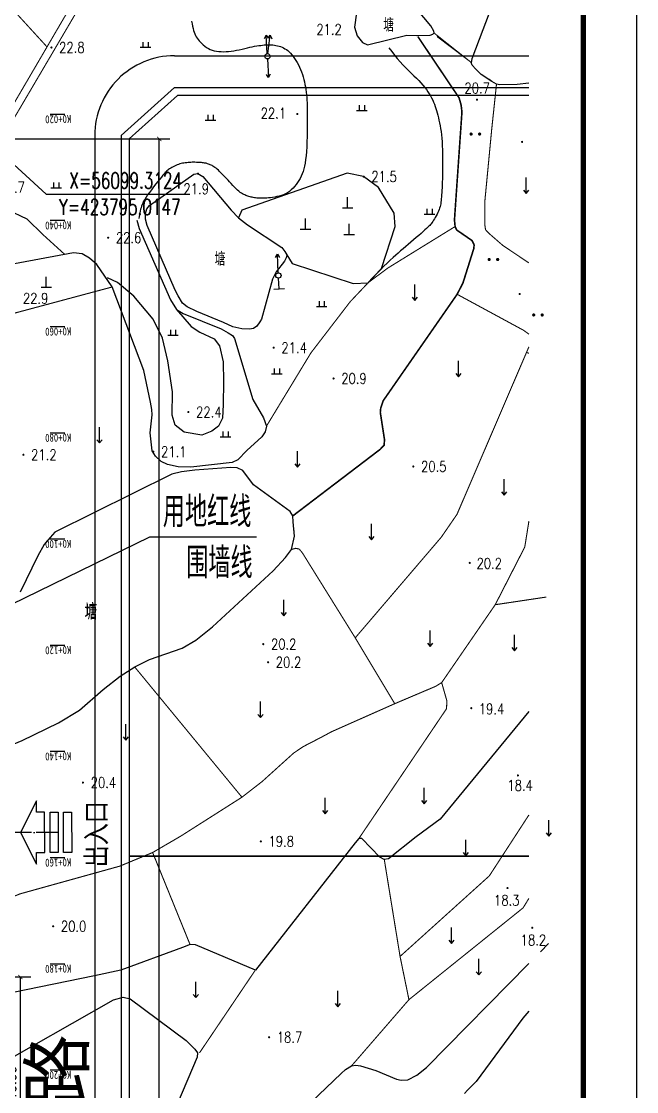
# Model space of a CAD drawing. Header units: millimetres. Extents: x 423323 to 424695, y 55333 to 56284.
# Drawn here: x 423801.7 to 423917.5, y 55919.9 to 56121.4 of the extents above; entities that cross this region are included whole.
import ezdxf
from ezdxf.enums import TextEntityAlignment as Align

# ---------------------------------------------------------------- set-up
doc = ezdxf.new("R2010")
doc.units = ezdxf.units.MM
doc.header["$LTSCALE"] = 1000
doc.linetypes.add('DOTE', pattern=[2.42, 2, -0.2, 0.02, -0.2])
doc.linetypes.add('X3', pattern=[5, 4, -1])
for name, color, linetype in [('DIM_COOR', 3, 'Continuous'), ('DIM_LEAD', 3, 'Continuous'), ('PUB_DIM', 3, 'Continuous'), ('PUB_TEXT', 7, 'Continuous'), ('TK', 4, 'Continuous'), ('地形图', 252, 'Continuous'), ('建设布局', 7, 'Continuous'), ('路名', 7, 'Continuous'), ('道路中心线', 1, 'DOTE'), ('道路网', 7, 'Continuous')]:
    doc.layers.add(name, color=color, linetype=linetype)
doc.styles.add('_TCH_DIM', font='SIMPLEX', dxfattribs={"bigfont": 'GBCBIG'})
doc.styles.add('_TCH_DIM_T3', font='SIMPLEX', dxfattribs={"width": 0.705882, "bigfont": 'GBCBIG'})
doc.styles.add('HZ', font='rs.shx', dxfattribs={"width": 0.8, "bigfont": 'hztxt.shx'})
doc.styles.add('图框字体', font='', dxfattribs={"width": 0.8})
doc.styles.add('等线体', font='simhei.ttf')
doc.styles.get('图框字体').set_extended_font_data('NSimSun')
doc.linetypes.add('10421', pattern='A,2,[150,AAA.SHX,S=1,R=0,X=0,Y=1],1e-11', length=2)
doc.linetypes.add('1161', pattern='A,0,[149,AAA.SHX,S=0.15,R=0,X=0,Y=0],-1.6', length=1.6)
doc.dimstyles.new('_TCH_ARCH_M_M&&1', dxfattribs={"dimtxt": 2.38, "dimasz": 0.8, "dimexe": 2, "dimexo": 2.4, "dimgap": 0.8, "dimtad": 1, "dimzin": 0, "dimdsep": 46, "dimtxsty": '_TCH_DIM_T3', "dimblk": 'ARCHTICK', "dimcen": 0.09, "dimclrt": 7, "dimazin": 2, "dimtfac": 1, "dimtdec": 0, "dimtix": 1, "dimtmove": 2, "dimatfit": 3, "dimfxl": 0, "dimtolj": 1, "dimtzin": 0, "dimarcsym": 0})

# ---------------------------------------------------------------- blocks, each defined once
blk = doc.blocks.new('gc120')
for p, q in [((0, 0), (0, 3)), ((-0.5, 0.6), (0, 0)), ((0, 0), (0.5, 0.6))]:
    blk.add_line(p, q)
blk = doc.blocks.new('gc163')
at = {"const_width": 0.3}
for points in [[(-0.95, 0, 1), (-0.65, 0, 1)], [(0.65, 0, 1), (0.95, 0, 1)]]:
    blk.add_lwpolyline(points, format="xyb", close=True, dxfattribs=at)
blk = doc.blocks.new('gc119')
for p, q in [((-1, 0), (1, 0)), ((-0.5, 1), (-0.5, 0)), ((0.5, 1), (0.5, 0))]:
    blk.add_line(p, q)
blk = doc.blocks.new('gc111')
for p, q in [((-1, 0), (1, 0)), ((0, 0), (0, 2))]:
    blk.add_line(p, q)
blk = doc.blocks.new('gc170')
at = {"linetype": 'Continuous'}
blk.add_circle((0, 0), 0.5, dxfattribs=at)
blk = doc.blocks.new('gc013b')
at = {"linetype": 'Continuous'}
blk.add_line((0.5, 0), (4, 0), dxfattribs=at)
at = {"linetype": 'Continuous', "flags": 128}
blk.add_lwpolyline([(3.39, 0.35), (4, 0), (3.39, -0.35)], dxfattribs=at)
blk = doc.blocks.new('GC200')
at = {"linetype": 'Continuous', "const_width": 0.2, "flags": 128}
blk.add_lwpolyline([(-0.1, 0, 1), (0.1, 0, 1)], format="xyb", close=True, dxfattribs=at)
blk = doc.blocks.new('wetrewtewtre')
at = {"layer": '建设布局', "color": 1, "linetype": 'Continuous', "flags": 128}
for points in [[(423897.23, 56107.48), (423831.09, 56107.48), (423822.01, 56099.31), (423822.01, 55964.25), (423897.23, 55964.25)], [(423897.23, 56107.48), (423831.09, 56107.48), (423822.01, 56099.31), (423822.01, 55964.25), (423897.23, 55964.25)], [(423897.23, 55964.25), (423822.01, 55964.25), (423822.01, 55773.77), (423897.23, 55773.77)], [(423897.23, 55964.25), (423822.01, 55964.25), (423822.01, 55773.77), (423897.23, 55773.77)]]:
    blk.add_lwpolyline(points, dxfattribs=at)
at = {"layer": '道路网', "color": 4, "linetype": 'Continuous'}
blk.add_line((423830.51, 56114.98), (423897.23, 56114.98), dxfattribs=at)
blk.add_line((423830.51, 56114.98), (423897.23, 56114.98), dxfattribs=at)
at = {"layer": '道路网', "color": 6, "linetype": 'Continuous'}
for p, q in [((423820.51, 56099.98), (423830.51, 56108.98)), ((423820.51, 56099.98), (423830.51, 56108.98)), ((423830.51, 56108.98), (423897.23, 56108.98)), ((423830.51, 56108.98), (423897.23, 56108.98))]:
    blk.add_line(p, q, dxfattribs=at)
at = {"layer": '道路网', "color": 2, "linetype": 'Continuous', "lineweight": 30}
for p, q in [((423807.11, 56103.98), (423809.91, 56103.98)), ((423807.11, 56103.98), (423809.91, 56103.98)), ((423807.11, 56083.98), (423809.91, 56083.98)), ((423807.11, 56083.98), (423809.91, 56083.98)), ((423807.11, 56063.98), (423809.91, 56063.98)), ((423807.11, 56063.98), (423809.91, 56063.98)), ((423807.11, 56043.98), (423809.91, 56043.98)), ((423807.11, 56043.98), (423809.91, 56043.98)), ((423807.11, 56023.98), (423809.91, 56023.98)), ((423807.11, 56023.98), (423809.91, 56023.98)), ((423807.11, 56003.98), (423809.91, 56003.98)), ((423807.11, 56003.98), (423809.91, 56003.98)), ((423807.11, 55983.98), (423809.91, 55983.98)), ((423807.11, 55983.98), (423809.91, 55983.98)), ((423807.11, 55963.98), (423809.91, 55963.98)), ((423807.11, 55963.98), (423809.91, 55963.98)), ((423807.11, 55943.98), (423809.91, 55943.98)), ((423807.11, 55943.98), (423809.91, 55943.98)), ((423807.11, 55923.98), (423809.91, 55923.98)), ((423807.11, 55923.98), (423809.91, 55923.98))]:
    blk.add_line(p, q, dxfattribs=at)
at = {"layer": '道路网', "color": 4, "linetype": 'Continuous', "flags": 128}
blk.add_lwpolyline([(423815.51, 56099.98), (423815.51, 55741.27), (423815.52, 55609.27)], dxfattribs=at)
blk.add_lwpolyline([(423815.51, 56099.98), (423815.51, 55741.27), (423815.52, 55609.27)], dxfattribs=at)
at = {"layer": '道路网', "color": 6, "linetype": 'Continuous', "flags": 128}
blk.add_lwpolyline([(423820.51, 56099.98), (423820.51, 55746.27), (423820.52, 55609.27)], dxfattribs=at)
blk.add_lwpolyline([(423820.51, 56099.98), (423820.51, 55746.27), (423820.52, 55609.27)], dxfattribs=at)
at = {"layer": '道路网', "color": 4, "linetype": 'Continuous'}
blk.add_arc((423830.51, 56099.98), 15, 90, 180.0001, dxfattribs=at)
blk.add_arc((423830.51, 56099.98), 15, 90, 180.0001, dxfattribs=at)
at = {"layer": '道路网', "color": 141, "linetype": 'Continuous', "style": '等线体', "width": 0.8}
for s, p in [('K0+020', (423811.07, 56103.81)), ('K0+020', (423811.07, 56103.81)), ('K0+040', (423811.07, 56083.81)), ('K0+040', (423811.07, 56083.81)), ('K0+060', (423811.07, 56063.81)), ('K0+060', (423811.07, 56063.81)), ('K0+080', (423811.07, 56043.81)), ('K0+080', (423811.07, 56043.81)), ('K0+100', (423811.07, 56023.81)), ('K0+100', (423811.07, 56023.81)), ('K0+120', (423811.07, 56003.81)), ('K0+120', (423811.07, 56003.81)), ('K0+140', (423811.07, 55983.81)), ('K0+140', (423811.07, 55983.81)), ('K0+160', (423811.07, 55963.81)), ('K0+160', (423811.07, 55963.81)), ('K0+180', (423811.07, 55943.81)), ('K0+180', (423811.07, 55943.81)), ('K0+200', (423811.07, 55923.81)), ('K0+200', (423811.07, 55923.81))]:
    blk.add_text(s, height=1.5, rotation=181.0552, dxfattribs=at).set_placement(p)
blk = doc.blocks.new('dc')
for p, q in [((424933.93, 55036.82), (424930.88, 55042.78)), ((424930.88, 55042.78), (424930.88, 55040.62)), ((424924.28, 55033), (424924.27, 55040.62)), ((424924.27, 55040.62), (424925.8, 55040.62)), ((424925.8, 55040.62), (424925.8, 55033)), ((424926.82, 55033), (424926.81, 55040.62)), ((424926.81, 55040.62), (424928.34, 55040.62)), ((424928.34, 55040.62), (424928.34, 55033)), ((424930.88, 55040.62), (424929.35, 55040.62)), ((424929.35, 55040.62), (424929.36, 55033)), ((424930.89, 55030.84), (424933.93, 55036.82)), ((424925.8, 55033), (424924.28, 55033)), ((424928.34, 55033), (424926.82, 55033)), ((424929.36, 55033), (424930.89, 55033)), ((424930.89, 55033), (424930.89, 55030.84))]:
    blk.add_line(p, q)
blk = doc.blocks.new('GeYuanFrame_84040822', base_point=(20.09, 4.53))
at = {"layer": 'TK'}
blk.add_lwpolyline([(20.09, 4.53), (20.09, 598.53), (861.09, 598.53), (861.09, 4.53)], close=True, dxfattribs=at)
at = {"layer": 'TK', "const_width": 1}
blk.add_lwpolyline([(45.09, 588.53), (851.09, 588.53), (851.09, 14.53), (45.09, 14.53)], close=True, dxfattribs=at)
blk = doc.blocks.new('_ArchTick')
at = {"color": 0, "linetype": 'ByBlock', "const_width": 0.15}
blk.add_lwpolyline([(-0.5, -0.5), (0.5, 0.5)], dxfattribs=at)
blk = doc.blocks.new('*D122')
at = {"layer": 'Defpoints', "color": 0}
for p in [(423795.02, 55941.49), (423801.51, 55941.49), (423795.02, 55901.49)]:
    blk.add_point(p, dxfattribs=at)
at = {"layer": 'PUB_DIM', "color": 0, "lineweight": -2}
for p, q in [((423797.42, 55941.49), (423803.51, 55941.49)), ((423801.51, 55901.49), (423801.51, 55941.49)), ((423797.42, 55901.49), (423803.51, 55901.49))]:
    blk.add_line(p, q, dxfattribs=at)
at = {"layer": 'PUB_DIM', "color": 0, "lineweight": -2, "xscale": 0.8, "yscale": 0.8, "zscale": 0.8}
for p, rotation in [((423801.51, 55941.49), 90), ((423801.51, 55901.49), 270)]:
    blk.add_blockref('_ArchTick', p, dxfattribs=dict(at, rotation=rotation))
at = {"layer": 'PUB_DIM', "color": 7, "insert": (423799.52, 55921.49), "char_height": 2.38, "attachment_point": 5, "rotation": 90, "style": '_TCH_DIM_T3'}
blk.add_mtext('\\A1;40.00', dxfattribs=at)
blk = doc.blocks.new('*D128')
at = {"layer": 'Defpoints', "color": 0}
for p in [(423795.01, 56099.31), (423827.66, 56099.31), (423795.02, 55713.14)]:
    blk.add_point(p, dxfattribs=at)
at = {"layer": 'PUB_DIM', "color": 0, "lineweight": -2}
for p, q in [((423797.41, 56099.31), (423829.66, 56099.31)), ((423827.66, 55713.14), (423827.66, 56099.31)), ((423797.42, 55713.14), (423829.66, 55713.14))]:
    blk.add_line(p, q, dxfattribs=at)
at = {"layer": 'PUB_DIM', "color": 0, "lineweight": -2, "xscale": 0.8, "yscale": 0.8, "zscale": 0.8}
for p, rotation in [((423827.66, 56099.31), 90), ((423827.66, 55713.14), 270)]:
    blk.add_blockref('_ArchTick', p, dxfattribs=dict(at, rotation=rotation))
at = {"layer": 'PUB_DIM', "color": 7, "insert": (423825.67, 55906.22), "char_height": 2.38, "attachment_point": 5, "rotation": 90, "style": '_TCH_DIM_T3'}
blk.add_mtext('\\A1;386.18', dxfattribs=at)

msp = doc.modelspace()

# ---------------------------------------------------------------- linework, layer by layer
at = {"layer": 'DIM_COOR', "color": 3}
for p, q in [((423795.015, 56099.312), (423806.358, 56088.936)), ((423806.358, 56088.936), (423833.418, 56088.936))]:
    msp.add_line(p, q, dxfattribs=at)
at = {"layer": 'DIM_LEAD'}
for p, q in [((423795.015, 56009.294), (423825.862, 56024.381)), ((423825.862, 56024.381), (423845.954, 56024.381))]:
    msp.add_line(p, q, dxfattribs=at)
at = {"layer": '地形图', "color": 250, "linetype": 'Continuous', "const_width": 0.2, "flags": 128}
for points, elevation in [([(423772.735, 56153.984), (423777.181, 56146.091), (423778.339, 56143.47), (423778.725, 56142.937), (423779.204, 56142.858), (423781.66, 56143.506), (423782.013, 56143.439), (423782.414, 56143.258), (423782.907, 56142.811), (423786.026, 56139.093), (423806.532, 56116.643)], 23.082), ([(423864.54, 56005.35), (423880.727, 56024.291), (423883.69, 56028.6), (423897.23, 56060.16)], 20.06), ([(423868.945, 56010.504), (423880.727, 56024.291), (423883.69, 56028.6), (423897.23, 56060.16)], 20.06), ([(423843.22, 55975.34), (423847.012, 55978.284), (423852.955, 55983.653), (423854.74, 55984.86), (423858.226, 55986.665), (423860.04, 55987.65), (423871.98, 55992.95), (423864.54, 56005.35), (423854.589, 56021.361), (423854.01, 56022.058), (423853.333, 56022.217), (423852.56, 56021.99)], 20.06), ([(423867.75, 56000), (423864.54, 56005.35), (423854.589, 56021.361), (423854.01, 56022.058), (423853.333, 56022.217), (423852.56, 56021.99)], 20.06), ([(423864.54, 56005.35), (423869.169, 56010.766)], 20.06), ([(423826.41, 55964.92), (423831.698, 55968.004), (423843.22, 55975.34), (423823.04, 55999.86)], 20.06), ([(423833.45, 55947.59), (423826.41, 55964.92), (423820.218, 55962.352), (423801.419, 55957.124), (423795.21, 55954.56)], 20.06)]:
    msp.add_lwpolyline(points, dxfattribs=dict(at, elevation=elevation))
at = {"layer": '地形图', "color": 250, "linetype": 'Continuous', "flags": 128}
for points in [[(423897.23, 56146.488), (423895.09, 56137.142), (423886.476, 56114.387), (423886.39, 56113.7)], [(423865.661, 56129.379), (423865.661, 56129.379), (423864.394, 56120.382), (423864.394, 56120.382), (423864.394, 56120.382), (423864.884, 56118.701), (423865.896, 56117.456), (423866.878, 56117.055), (423866.878, 56117.055), (423866.878, 56117.055)], [(423866.878, 56117.055), (423874.247, 56118.849), (423876.112, 56118.818), (423878.658, 56118.871), (423879.157, 56119.032), (423879.367, 56119.27), (423879.351, 56119.628), (423878.751, 56120.597), (423874.842, 56125.311), (423873.503, 56126.642), (423872.106, 56127.429), (423867.68, 56129.849)], [(423897.23, 56109.836), (423894.998, 56109.539), (423891.787, 56109.52), (423891.13, 56109.62), (423890.268, 56110.145), (423888.245, 56111.434), (423887.233, 56112.458), (423886.565, 56113.213), (423886.39, 56113.7)], [(423897.23, 56109.836), (423894.998, 56109.539), (423891.787, 56109.52), (423891.13, 56109.62), (423890.268, 56110.145), (423889.732, 56110.486)], [(423825.297, 56086.166), (423825.836, 56086.749), (423834.187, 56092.656), (423834.93, 56092.77), (423835.833, 56092.258), (423841.191, 56085.866), (423842.58, 56084.45), (423844.277, 56083.15), (423850.71, 56078.845), (423851.302, 56078.139), (423851.64, 56077.46), (423851.511, 56076.9), (423851.252, 56076.283), (423849.654, 56074.254), (423848.976, 56072.895), (423846.875, 56065.393), (423846.598, 56064.857), (423846.04, 56064.02), (423845.421, 56063.637), (423844.664, 56063.455), (423843.21, 56063.516), (423841.507, 56063.926), (423841.507, 56063.926), (423839.76, 56064.719), (423834.723, 56066.797), (423832.923, 56067.709), (423832.061, 56068.377), (423831.202, 56069.766), (423830.667, 56070.823), (423825.384, 56082.977), (423825.038, 56084.171), (423825.073, 56085.291), (423825.297, 56086.166)], [(423825.297, 56086.166), (423825.836, 56086.749), (423834.187, 56092.656), (423834.93, 56092.77), (423835.833, 56092.258), (423841.191, 56085.866), (423842.58, 56084.45), (423844.277, 56083.15), (423850.71, 56078.845), (423851.302, 56078.139), (423851.64, 56077.46), (423851.511, 56076.9), (423851.252, 56076.283), (423849.654, 56074.254), (423848.976, 56072.895), (423846.875, 56065.393), (423846.598, 56064.857), (423846.04, 56064.02), (423845.421, 56063.637), (423844.664, 56063.455), (423843.21, 56063.516), (423841.507, 56063.926), (423841.507, 56063.926), (423839.76, 56064.719), (423834.723, 56066.797), (423832.923, 56067.709), (423832.061, 56068.377), (423831.202, 56069.766), (423830.667, 56070.823), (423825.384, 56082.977), (423825.038, 56084.171), (423825.073, 56085.291), (423825.297, 56086.166)], [(423789.117, 55980.733), (423801.824, 55986.034), (423808.69, 55989.33), (423812.631, 55991.745), (423817.103, 55995.594), (423820.275, 55998.141), (423823.04, 55999.86), (423825.844, 56001.266), (423831.999, 56003.414), (423834.55, 56004.94), (423837.666, 56007.417), (423849.102, 56017.987), (423851.402, 56020.458), (423852.56, 56021.99), (423852.56, 56021.99), (423853.122, 56024.525), (423852.856, 56027.203), (423852.82, 56028.34), (423852.307, 56029.122), (423845.41, 56034.15), (423843.377, 56036.849), (423842.331, 56037.395), (423841.108, 56037.441), (423834.334, 56036.943), (423831.831, 56036.639), (423829.993, 56036.203), (423808.02, 56025.24), (423807.127, 56024.268), (423805.987, 56022.91), (423804.78, 56020.81), (423801.459, 56013.983)], [(423823.319, 56000), (423825.844, 56001.266), (423831.999, 56003.414), (423834.55, 56004.94), (423837.666, 56007.417), (423849.102, 56017.987), (423851.402, 56020.458), (423852.56, 56021.99), (423852.56, 56021.99), (423853.122, 56024.525), (423852.856, 56027.203), (423852.82, 56028.34), (423852.307, 56029.122), (423845.41, 56034.15), (423843.377, 56036.849), (423842.331, 56037.395), (423841.108, 56037.441), (423834.334, 56036.943), (423831.831, 56036.639), (423829.993, 56036.203), (423808.02, 56025.24), (423807.127, 56024.268), (423805.987, 56022.91), (423804.78, 56020.81), (423801.459, 56013.983)], [(423823.319, 56000), (423825.844, 56001.266), (423831.999, 56003.414), (423834.55, 56004.94), (423837.666, 56007.417), (423849.102, 56017.987), (423851.402, 56020.458), (423852.56, 56021.99), (423852.56, 56021.99), (423853.122, 56024.525), (423852.973, 56026.028)], [(423899.424, 55946.242), (423900.899, 55947.772)], [(423844.891, 55907.047), (423861.87, 55923.303), (423862.721, 55924.07), (423863.85, 55924.74), (423864.669, 55924.886), (423865.538, 55924.762), (423868.427, 55923.883), (423872.309, 55922.239), (423873.198, 55922.078), (423874.42, 55922.11), (423876.144, 55922.998), (423877.932, 55924.419), (423897.23, 55944.015)], [(423798.139, 55910.785), (423794.56, 55920.08), (423794.424, 55921.146), (423795.165, 55923.421), (423795.84, 55923.98), (423819.047, 55937.19), (423820.88, 55937.66), (423822.211, 55937.356), (423832.704, 55929.533), (423834.359, 55927.864), (423834.85, 55927.2), (423834.794, 55926.384), (423831.117, 55917.666)], [(423897.23, 55935.029), (423896.106, 55933.734), (423887.277, 55921.816), (423885.67, 55920.159), (423885.08, 55919.54)]]:
    msp.add_lwpolyline(points, dxfattribs=at)
at = {"layer": '地形图', "color": 250, "linetype": 'X3', "const_width": 0.2, "flags": 128}
msp.add_lwpolyline([(423815.285, 56131.622), (423815.285, 56131.622), (423781.704, 56074.159), (423781.356, 56073.106), (423781.373, 56072.076), (423783.841, 56053.426), (423783.502, 56049.064), (423782.104, 56045.847), (423774.479, 56033.924), (423772.397, 56029.801), (423765.823, 56010.447), (423764.502, 56008.503), (423760.471, 56003.31), (423758.113, 56001.987), (423751.752, 56000)], dxfattribs=at)
at = {"layer": '地形图', "color": 250, "linetype": 'Continuous', "flags": 128}
for points, const_width in [([(423816.635, 56130.958), (423816.635, 56130.958), (423783.152, 56073.981), (423782.844, 56073.294), (423782.924, 56072.025), (423785.348, 56053.462), (423784.978, 56048.696), (423783.432, 56045.14), (423775.784, 56033.18), (423773.783, 56029.219), (423767.177, 56009.773), (423765.716, 56007.621), (423761.469, 56002.15), (423758.71, 56000.602), (423756.783, 56000)], 0.2), ([(423886.39, 56113.7), (423879.367, 56119.27)], 0.2), ([(423868.936, 56040.62), (423869.221, 56040.837), (423869.97, 56041.63), (423870.055, 56042.653), (423869.258, 56047.826), (423869.34, 56048.62), (423869.8, 56049.995), (423883.72, 56070.05), (423884.826, 56072.209), (423886.849, 56078.641), (423886.92, 56079.35), (423886.546, 56080.153), (423883.621, 56082.171), (423883.34, 56082.81), (423883.217, 56084.036), (423884.624, 56104.372), (423884.47, 56105.7), (423884.09, 56107.038), (423876.317, 56118.6)], 0.3), ([(423886.39, 56113.7), (423879.91, 56118.6)], 0.2), ([(423890.24, 56101.24), (423891.13, 56109.62)], 0.2), ([(423890.24, 56101.24), (423891.13, 56109.62)], 0.2), ([(423890.24, 56101.24), (423888.948, 56087.698), (423888.917, 56083.23), (423889.07, 56082.2), (423889.775, 56081.465), (423892.304, 56079.266), (423897.23, 56075.949)], 0.2), ([(423890.24, 56101.24), (423888.948, 56087.698), (423888.917, 56083.23), (423889.07, 56082.2), (423889.775, 56081.465), (423892.304, 56079.266), (423897.23, 56075.949)], 0.2), ([(423866.97, 56072.23), (423870.685, 56074.998), (423883.34, 56082.81)], 0.2), ([(423868.925, 56073.686), (423870.685, 56074.998), (423883.34, 56082.81)], 0.2), ([(423878.957, 56063.187), (423883.72, 56070.05), (423884.826, 56072.209), (423886.849, 56078.641), (423886.92, 56079.35), (423886.546, 56080.153), (423883.949, 56081.944)], 0.3), ([(423866.97, 56072.23), (423869.169, 56073.868)], 0.2), ([(423818.8, 56071.43), (423786.06, 56062.65)], 0.2), ([(423818.8, 56071.43), (423786.06, 56062.65)], 0.2), ([(423847.83, 56045.21), (423856.21, 56059.03), (423863.585, 56068.644), (423866.97, 56072.23)], 0.2), ([(423847.83, 56045.21), (423856.21, 56059.03), (423863.585, 56068.644), (423866.97, 56072.23)], 0.2), ([(423897.23, 56062.536), (423897.023, 56062.695), (423896.181, 56063.296), (423883.72, 56070.05)], 0.2), ([(423897.23, 56062.536), (423897.023, 56062.695), (423896.181, 56063.296), (423883.72, 56070.05)], 0.2), ([(423897.23, 56058.929), (423896.783, 56059.116)], 0.2), ([(423897.23, 56058.929), (423896.783, 56059.116)], 0.2), ([(423852.82, 56028.34), (423869.169, 56040.798)], 0.3), ([(423897.23, 56027.326), (423896.45, 56022.45), (423890.89, 56011.59), (423900.49, 56013.03)], 0.2), ([(423897.23, 56027.326), (423896.45, 56022.45), (423890.89, 56011.59), (423900.49, 56013.03)], 0.2), ([(423890.89, 56011.59), (423880.81, 55996.92), (423879.671, 55996.217), (423871.98, 55992.95)], 0.2), ([(423890.89, 56011.59), (423882.926, 56000)], 0.2), ([(423864.54, 56005.35), (423864.54, 56005.35), (423864.54, 56005.35), (423864.54, 56005.35), (423864.54, 56005.35), (423864.54, 56005.35), (423864.54, 56005.35)], 0.2), ([(423864.54, 56005.35), (423864.54, 56005.35), (423864.54, 56005.35), (423864.54, 56005.35), (423864.54, 56005.35), (423864.54, 56005.35), (423864.54, 56005.35)], 0.2), ([(423880.81, 55996.92), (423881.796, 55993.48), (423881.72, 55991.99), (423865.22, 55967.55)], 0.2), ([(423897.23, 55971.993), (423889.78, 55960.52), (423872.98, 55945.35)], 0.2), ([(423863.85, 55924.74), (423874.65, 55937.21), (423872.98, 55945.35), (423870.01, 55963.6)], 0.2), ([(423874.65, 55937.21), (423896.14, 55954.5), (423897.23, 55956.284)], 0.2), ([(423845.75, 55942.79), (423835.226, 55927.182)], 0.2)]:
    msp.add_lwpolyline(points, dxfattribs=dict(at, const_width=const_width))
at = {"layer": '地形图', "color": 250, "linetype": 'Continuous'}
for points, elevation in [([(423833.747, 56121.502), (423833.826, 56121.012), (423833.913, 56120.557), (423834.008, 56120.136), (423834.112, 56119.75), (423834.224, 56119.398), (423834.344, 56119.081), (423834.473, 56118.798), (423834.617, 56118.534), (423834.783, 56118.273), (423834.971, 56118.014), (423835.181, 56117.759), (423835.413, 56117.506), (423835.668, 56117.255), (423835.944, 56117.008), (423836.243, 56116.763), (423836.562, 56116.535), (423836.898, 56116.335), (423837.253, 56116.164), (423837.626, 56116.023), (423838.017, 56115.91), (423838.425, 56115.826), (423838.852, 56115.772), (423839.296, 56115.746), (423839.755, 56115.744), (423840.223, 56115.76), (423840.701, 56115.794), (423841.188, 56115.846), (423841.685, 56115.915), (423842.192, 56116.003), (423842.709, 56116.109), (423843.235, 56116.233), (423843.754, 56116.36), (423844.251, 56116.476), (423844.724, 56116.58), (423845.174, 56116.674), (423845.601, 56116.756), (423846.005, 56116.827), (423846.386, 56116.887), (423846.743, 56116.935), (423847.086, 56116.974), (423847.424, 56117.002), (423847.755, 56117.022), (423848.08, 56117.031), (423848.399, 56117.031), (423848.713, 56117.022), (423849.021, 56117.003), (423849.322, 56116.975), (423849.619, 56116.933), (423849.911, 56116.872), (423850.2, 56116.794), (423850.484, 56116.697), (423850.765, 56116.582), (423851.041, 56116.449), (423851.313, 56116.298), (423851.581, 56116.128), (423851.845, 56115.934), (423852.107, 56115.708), (423852.366, 56115.45), (423852.622, 56115.161), (423852.875, 56114.84), (423853.125, 56114.488), (423853.372, 56114.104), (423853.617, 56113.688), (423853.851, 56113.253), (423854.067, 56112.814), (423854.265, 56112.368), (423854.445, 56111.917), (423854.607, 56111.461), (423854.752, 56110.999), (423854.878, 56110.532), (423854.987, 56110.059), (423855.081, 56109.581), (423855.166, 56109.097), (423855.242, 56108.608), (423855.307, 56108.113), (423855.363, 56107.613), (423855.41, 56107.107), (423855.446, 56106.596), (423855.473, 56106.079), (423855.493, 56105.526), (423855.507, 56104.906), (423855.515, 56104.219), (423855.519, 56103.465), (423855.516, 56102.645), (423855.509, 56101.758), (423855.496, 56100.803), (423855.477, 56099.782), (423855.449, 56098.764), (423855.407, 56097.818), (423855.351, 56096.945), (423855.281, 56096.143), (423855.197, 56095.415), (423855.099, 56094.758), (423854.987, 56094.174), (423854.861, 56093.663), (423854.718, 56093.195), (423854.554, 56092.742), (423854.37, 56092.305), (423854.164, 56091.882), (423853.938, 56091.475), (423853.691, 56091.084), (423853.424, 56090.707), (423853.136, 56090.345), (423852.829, 56090.008), (423852.505, 56089.701), (423852.165, 56089.427), (423851.808, 56089.184), (423851.435, 56088.974), (423851.045, 56088.795), (423850.638, 56088.648), (423850.215, 56088.532), (423849.79, 56088.439), (423849.38, 56088.358), (423848.983, 56088.29), (423848.6, 56088.234), (423848.23, 56088.19), (423847.875, 56088.159), (423847.533, 56088.14), (423847.206, 56088.134), (423846.893, 56088.137), (423846.595, 56088.145), (423846.313, 56088.16), (423846.047, 56088.18), (423845.796, 56088.205), (423845.561, 56088.237), (423845.342, 56088.274), (423845.138, 56088.316), (423844.942, 56088.365), (423844.744, 56088.418), (423844.546, 56088.476), (423844.348, 56088.54), (423844.148, 56088.609), (423843.948, 56088.683), (423843.747, 56088.763), (423843.545, 56088.847), (423843.336, 56088.95), (423843.114, 56089.085), (423842.878, 56089.252), (423842.628, 56089.451), (423842.366, 56089.682), (423842.09, 56089.945), (423841.8, 56090.24), (423841.497, 56090.567), (423841.191, 56090.904), (423840.893, 56091.229), (423840.602, 56091.543), (423840.319, 56091.845), (423840.043, 56092.135), (423839.775, 56092.414), (423839.515, 56092.681), (423839.262, 56092.937), (423839.018, 56093.177), (423838.784, 56093.396), (423838.559, 56093.596), (423838.345, 56093.775), (423838.141, 56093.934), (423837.946, 56094.073), (423837.762, 56094.192), (423837.587, 56094.29), (423837.419, 56094.375), (423837.252, 56094.452), (423837.088, 56094.521), (423836.926, 56094.582), (423836.766, 56094.636), (423836.609, 56094.682), (423836.454, 56094.72), (423836.3, 56094.75), (423836.141, 56094.776), (423835.969, 56094.799), (423835.782, 56094.821), (423835.581, 56094.84), (423835.367, 56094.857), (423835.139, 56094.873), (423834.897, 56094.886), (423834.641, 56094.897), (423834.378, 56094.905), (423834.116, 56094.907), (423833.855, 56094.904), (423833.595, 56094.896), (423833.335, 56094.882), (423833.076, 56094.863), (423832.818, 56094.838), (423832.561, 56094.809), (423832.304, 56094.771), (423832.048, 56094.722), (423831.792, 56094.662), (423831.536, 56094.591), (423831.281, 56094.509), (423831.027, 56094.416), (423830.773, 56094.312), (423830.519, 56094.197), (423830.273, 56094.075), (423830.04, 56093.95), (423829.82, 56093.821), (423829.615, 56093.69), (423829.422, 56093.556), (423829.243, 56093.419), (423829.078, 56093.279), (423828.926, 56093.135), (423828.763, 56092.964), (423828.563, 56092.741), (423828.326, 56092.465), (423828.052, 56092.137), (423827.742, 56091.756), (423827.395, 56091.322), (423827.011, 56090.836), (423826.59, 56090.298), (423826.172, 56089.751), (423825.796, 56089.241), (423825.462, 56088.767), (423825.17, 56088.328), (423824.92, 56087.926), (423824.712, 56087.56), (423824.546, 56087.23), (423824.422, 56086.937), (423824.322, 56086.655), (423824.23, 56086.36), (423824.146, 56086.053), (423824.068, 56085.733), (423823.998, 56085.401), (423823.935, 56085.057), (423823.88, 56084.7), (423823.832, 56084.33)], 22), ([(423870.876, 56116.439), (423871.407, 56115.745), (423871.937, 56115.08), (423872.464, 56114.443), (423872.991, 56113.836), (423873.515, 56113.257), (423874.038, 56112.707), (423874.56, 56112.186), (423875.079, 56111.694), (423875.583, 56111.222), (423876.054, 56110.76), (423876.493, 56110.309), (423876.9, 56109.868), (423877.276, 56109.438), (423877.62, 56109.018), (423877.931, 56108.609), (423878.211, 56108.21), (423878.466, 56107.816), (423878.703, 56107.422), (423878.921, 56107.027), (423879.121, 56106.631), (423879.303, 56106.235), (423879.467, 56105.837), (423879.612, 56105.44), (423879.739, 56105.042), (423879.856, 56104.634), (423879.97, 56104.207), (423880.082, 56103.763), (423880.191, 56103.3), (423880.297, 56102.818), (423880.4, 56102.318), (423880.501, 56101.8), (423880.599, 56101.263), (423880.69, 56100.696), (423880.769, 56100.088), (423880.835, 56099.438), (423880.889, 56098.747), (423880.931, 56098.014), (423880.961, 56097.24), (423880.978, 56096.424), (423880.983, 56095.567), (423880.981, 56094.714), (423880.976, 56093.909), (423880.968, 56093.154), (423880.957, 56092.447), (423880.944, 56091.79), (423880.928, 56091.181), (423880.909, 56090.621), (423880.887, 56090.111), (423880.862, 56089.638), (423880.835, 56089.194), (423880.806, 56088.777), (423880.775, 56088.389), (423880.741, 56088.028), (423880.705, 56087.695), (423880.667, 56087.39), (423880.627, 56087.113), (423880.577, 56086.847), (423880.51, 56086.575), (423880.428, 56086.297), (423880.329, 56086.014), (423880.214, 56085.724), (423880.082, 56085.428), (423879.934, 56085.127), (423879.77, 56084.819), (423879.6, 56084.52), (423879.435, 56084.242), (423879.275, 56083.985), (423879.121, 56083.75), (423878.972, 56083.537), (423878.828, 56083.345), (423878.689, 56083.175), (423878.555, 56083.026), (423878.401, 56082.87), (423878.2, 56082.676), (423877.952, 56082.445), (423877.658, 56082.178), (423877.317, 56081.873), (423876.93, 56081.531), (423876.496, 56081.152), (423876.015, 56080.736), (423875.514, 56080.304), (423875.019, 56079.876), (423874.528, 56079.453), (423874.043, 56079.034), (423873.564, 56078.619), (423873.09, 56078.209), (423872.621, 56077.804), (423872.157, 56077.403), (423871.673, 56076.974), (423871.143, 56076.485), (423870.566, 56075.937), (423869.943, 56075.329), (423869.273, 56074.661), (423868.925, 56074.307)], 21)]:
    msp.add_lwpolyline(points, dxfattribs=dict(at, elevation=elevation))
at = {"layer": '地形图', "color": 250, "linetype": '1161', "flags": 128}
for points in [[(423869.169, 56089.794), (423868.939, 56090.174), (423866.12, 56092.22), (423862.993, 56092.886), (423843.218, 56085.911), (423842.58, 56084.45)], [(423851.64, 56077.46), (423852.654, 56075.834), (423864.157, 56072.088), (423866.97, 56072.23), (423869.456, 56074.93), (423872.041, 56082.81), (423871.88, 56085.32), (423868.939, 56090.174), (423866.12, 56092.22), (423862.993, 56092.886), (423843.218, 56085.911), (423842.58, 56084.45)], [(423868.925, 56074.353), (423869.456, 56074.93), (423872.041, 56082.81), (423871.88, 56085.32), (423868.939, 56090.174), (423868.92, 56090.187)], [(423851.64, 56077.46), (423852.654, 56075.834), (423864.157, 56072.088), (423866.97, 56072.23), (423869.169, 56074.619)]]:
    msp.add_lwpolyline(points, dxfattribs=at)
at = {"layer": '地形图', "color": 250, "linetype": 'Continuous', "flags": 128}
for points, elevation in [([(423809.872, 56077.565), (423805.739, 56081.292), (423802.816, 56084.214), (423799.087, 56085.927), (423795.559, 56085.423), (423792.031, 56082.703), (423789.914, 56079.882), (423787.999, 56076.658), (423786.789, 56074.039)], 23), ([(423809.872, 56077.565), (423805.739, 56081.292), (423802.816, 56084.214), (423799.087, 56085.927), (423795.559, 56085.423), (423792.031, 56082.703), (423789.914, 56079.882), (423787.999, 56076.658), (423786.789, 56074.039)], 23), ([(423830.9, 56067.19), (423833.658, 56064.013), (423835.32, 56062.941), (423838.002, 56061.655), (423839.021, 56060.368), (423839.665, 56057.313), (423839.756, 56053.57), (423839.664, 56049.311), (423839.557, 56046.738), (423838.806, 56045.184), (423837.572, 56044.273), (423835.642, 56043.522), (423832.316, 56044.058), (423830.654, 56045.398), (423830.117, 56047.274), (423830.163, 56051.679), (423829.24, 56057.51), (423828.295, 56061.811), (423826.511, 56065.378), (423822.874, 56069.675), (423819.798, 56072.264), (423817.909, 56073.127)], 22), ([(423830.9, 56067.19), (423833.658, 56064.013), (423835.32, 56062.941), (423838.002, 56061.655), (423839.021, 56060.368), (423839.665, 56057.313), (423839.756, 56053.57), (423839.664, 56049.311), (423839.557, 56046.738), (423838.806, 56045.184), (423837.572, 56044.273), (423835.642, 56043.522), (423832.316, 56044.058), (423830.654, 56045.398), (423830.117, 56047.274), (423830.163, 56051.679), (423829.24, 56057.51), (423828.295, 56061.811), (423826.511, 56065.378), (423822.874, 56069.675), (423819.798, 56072.264), (423817.909, 56073.127)], 22), ([(423869.169, 56074.555), (423868.557, 56073.933), (423867.794, 56073.146), (423866.985, 56072.298)], 21)]:
    msp.add_lwpolyline(points, dxfattribs=dict(at, elevation=elevation))
at = {"layer": '地形图', "color": 250, "linetype": '10421', "flags": 128}
for points in [[(423823.42, 56084.04), (423823.861, 56082.435), (423829.773, 56069.014), (423830.9, 56067.19), (423832.155, 56066.453), (423839.282, 56063.572), (423840.648, 56062.769), (423841.43, 56062.28), (423841.43, 56062.28)], [(423823.42, 56084.04), (423823.861, 56082.435), (423829.773, 56069.014), (423830.9, 56067.19), (423832.155, 56066.453), (423839.282, 56063.572), (423840.648, 56062.769), (423841.43, 56062.28), (423841.43, 56062.28)], [(423831.19, 56037.56), (423829.182, 56037.99), (423828.028, 56038.546), (423826.946, 56039.586), (423826.31, 56040.54), (423825.955, 56043.966), (423826.296, 56047.357), (423826.23, 56048.34), (423826.01, 56049.761), (423824.73, 56055.73), (423818.8, 56071.43), (423815.879, 56075.638), (423814.534, 56076.825), (423813.12, 56077.7), (423811.526, 56077.854), (423794.97, 56074.81), (423785.225, 56073.844), (423784.363, 56073.667), (423783.708, 56073.08), (423783.482, 56072.131), (423783.536, 56070.783)], [(423831.19, 56037.56), (423829.182, 56037.99), (423828.028, 56038.546), (423826.946, 56039.586), (423826.31, 56040.54), (423825.955, 56043.966), (423826.296, 56047.357), (423826.23, 56048.34), (423826.01, 56049.761), (423824.73, 56055.73), (423818.8, 56071.43), (423815.879, 56075.638), (423814.534, 56076.825), (423813.12, 56077.7), (423811.526, 56077.854), (423794.97, 56074.81), (423785.225, 56073.844), (423784.363, 56073.667), (423783.708, 56073.08), (423783.482, 56072.131), (423783.536, 56070.783)], [(423841.43, 56062.28), (423841.841, 56061.724), (423845.29, 56050.21), (423847.26, 56046.779), (423847.83, 56045.21), (423847.57, 56044.124), (423846.95, 56043.195), (423844.158, 56040.624), (423842.44, 56038.88), (423841.362, 56038.362), (423833.615, 56037.521), (423831.19, 56037.56)], [(423841.43, 56062.28), (423841.841, 56061.724), (423845.29, 56050.21), (423847.26, 56046.779), (423847.83, 56045.21), (423847.57, 56044.124), (423846.95, 56043.195), (423844.158, 56040.624), (423842.44, 56038.88), (423841.362, 56038.362), (423833.615, 56037.521), (423831.19, 56037.56)], [(423897.23, 55991.486), (423880.5, 55971.228), (423876.023, 55967.874), (423870.83, 55963.758), (423870.01, 55963.6), (423869.162, 55964.046), (423865.814, 55967.537), (423865.22, 55967.55)], [(423865.22, 55967.55), (423864.515, 55966.747), (423845.75, 55942.79), (423845.75, 55942.79)], [(423845.75, 55942.79), (423834.469, 55947.546), (423833.45, 55947.59), (423832.055, 55947.016), (423820.43, 55942.75), (423815.482, 55941.684), (423792.451, 55936.997), (423788.66, 55935.86), (423786.511, 55934.497), (423782.271, 55930.857), (423780.09, 55929.48), (423776.616, 55928.248), (423771.482, 55926.944), (423767.496, 55926.103), (423765.62, 55925.98), (423764.89, 55926.02), (423764.439, 55926.032), (423763.749, 55926.162), (423762.472, 55926.355), (423760.803, 55926.727), (423759.158, 55926.348), (423748.472, 55922.177), (423745.664, 55921.281)]]:
    msp.add_lwpolyline(points, dxfattribs=at)
at = {"layer": '道路中心线', "color": 1, "linetype": 'DOTE', "ltscale": 0.002}
msp.add_line((423808.515, 55968.709), (423711.41, 55968.709), dxfattribs=at)

# ---------------------------------------------------------------- block references
for name, p, rotation in [('GeYuanFrame_84040822', (423323.496, 56262.526), 270), ('dc', (848735.445, 111005.524), 180)]:
    msp.add_blockref(name, p, dxfattribs=dict(rotation=rotation))
msp.add_blockref('wetrewtewtre', (0, 0))
at = {"layer": '地形图', "color": 250, "linetype": 'Continuous'}
for name, p in [('gc119', (423825.057, 56116.564)), ('GC200', (423807.365, 56116.529, 22.8)), ('gc170', (423848.02, 56114.87, 22.12)), ('gc170', (423848.02, 56114.87, 22.12)), ('gc119', (423865.776, 56104.69)), ('gc119', (423865.776, 56104.69)), ('GC200', (423887.446, 56106.712, 20.7)), ('gc119', (423837.275, 56102.823)), ('gc119', (423837.275, 56102.823)), ('GC200', (423853.648, 56104.012, 22.1)), ('GC200', (423853.648, 56104.012, 22.1)), ('gc163', (423887.152, 56100.226)), ('gc163', (423887.152, 56100.226)), ('GC200', (423895.948, 56098.755, 20.29)), ('GC200', (423895.948, 56098.755, 20.29)), ('GC200', (423834.93, 56092.77, 21.94)), ('GC200', (423834.93, 56092.77, 21.94)), ('gc119', (423808.257, 56090.1)), ('gc119', (423808.257, 56090.1)), ('GC200', (423866.12, 56092.22, 21.48)), ('GC200', (423866.12, 56092.22, 21.48)), ('gc120', (423896.734, 56089.04)), ('gc120', (423896.734, 56089.04)), ('gc119', (423878.493, 56085.137)), ('gc119', (423878.493, 56085.137)), ('GC200', (423818.044, 56080.706, 22.6)), ('GC200', (423818.044, 56080.706, 22.6)), ('gc163', (423890.552, 56076.603)), ('gc163', (423890.552, 56076.603)), ('gc111', (423806.4, 56071.364)), ('gc111', (423806.4, 56071.364)), ('gc170', (423850.08, 56073.59, 21.88)), ('gc170', (423850.08, 56073.59, 21.88)), ('gc120', (423875.763, 56068.893)), ('gc120', (423875.763, 56068.893)), ('gc119', (423858.225, 56067.732)), ('gc119', (423858.225, 56067.732)), ('GC200', (423895.489, 56070.12, 20.2)), ('GC200', (423895.489, 56070.12, 20.2)), ('gc163', (423898.93, 56066.155)), ('gc163', (423898.93, 56066.155)), ('gc119', (423830.243, 56062.353)), ('gc119', (423830.243, 56062.353)), ('GC200', (423849.192, 56059.994, 21.4)), ('GC200', (423849.192, 56059.994, 21.4)), ('gc120', (423884.004, 56054.519)), ('gc120', (423884.004, 56054.519)), ('gc119', (423849.765, 56055.05)), ('gc119', (423849.765, 56055.05)), ('GC200', (423860.459, 56054.192, 20.88)), ('GC200', (423860.459, 56054.192, 20.88)), ('GC200', (423833.14, 56047.87, 22.44)), ('GC200', (423833.14, 56047.87, 22.44)), ('gc120', (423816.406, 56042.055)), ('gc120', (423816.406, 56042.055)), ('gc119', (423840.098, 56043.204)), ('gc119', (423840.098, 56043.204)), ('GC200', (423826.545, 56040.404, 21.1)), ('GC200', (423826.545, 56040.404, 21.1)), ('gc120', (423853.678, 56037.522)), ('gc120', (423853.678, 56037.522)), ('GC200', (423802.09, 56039.826, 21.19)), ('GC200', (423802.09, 56039.826, 21.19)), ('GC200', (423875.466, 56037.619, 20.51)), ('GC200', (423875.466, 56037.619, 20.51)), ('gc120', (423892.548, 56032.219)), ('gc120', (423892.548, 56032.219)), ('gc120', (423867.592, 56023.83)), ('gc120', (423867.592, 56023.83)), ('GC200', (423886.093, 56019.468, 20.3)), ('GC200', (423886.093, 56019.468, 20.3)), ('gc120', (423851.088, 56009.522)), ('gc120', (423851.088, 56009.522)), ('gc120', (423878.63, 56003.725)), ('gc120', (423878.63, 56003.725)), ('GC200', (423847.225, 56004.164, 20.24)), ('gc120', (423894.535, 56002.917)), ('gc120', (423894.535, 56002.917)), ('GC200', (423848.146, 56000.753, 20.24)), ('gc120', (423846.716, 55990.336)), ('GC200', (423886.375, 55992.103, 19.36)), ('gc120', (423821.376, 55986.079)), ('GC200', (423813.288, 55978.093, 20.39)), ('GC200', (423895.158, 55979.433, 18.6)), ('gc120', (423877.535, 55974.095)), ('gc120', (423858.908, 55972.206)), ('gc120', (423901.006, 55967.999)), ('GC200', (423846.777, 55967.023, 19.76)), ('gc120', (423885.332, 55964.297)), ('GC200', (423893.2, 55958.233, 18.51)), ('GC200', (423807.692, 55951.027, 19.96)), ('gc120', (423882.683, 55947.806)), ('GC200', (423897.859, 55950.743, 18.2)), ('gc120', (423887.789, 55941.88)), ('gc120', (423834.519, 55937.587)), ('gc120', (423861.294, 55935.859)), ('GC200', (423848.335, 55930.129, 18.74))]:
    msp.add_blockref(name, p, dxfattribs=at)
for name, p, rotation in [('gc013b', (423848.02, 56114.87, 22.12), 93.27822249433667), ('gc013b', (423848.02, 56114.87), 82.256468054089), ('gc013b', (423848.02, 56114.87, 22.12), 272.8568671290303), ('gc013b', (423848.02, 56114.87, 22.12), 272.8568671290303), ('gc013b', (423850.08, 56073.59, 21.88), 92.8568671290302), ('gc013b', (423850.08, 56073.59, 21.88), 92.8568671290302), ('gc111', (423850.203, 56071.093, 21.88), 2.810252832030898), ('gc111', (423850.203, 56071.093, 21.88), 2.810252832030898)]:
    msp.add_blockref(name, p, dxfattribs=dict(at, rotation=rotation))
at = {"layer": '地形图', "color": 250, "linetype": '1161'}
for p in [(423863.114, 56086.349), (423863.114, 56086.349), (423855.177, 56082.309), (423855.177, 56082.309), (423863.402, 56081.3), (423863.402, 56081.3)]:
    msp.add_blockref('gc111', p, dxfattribs=at)

# ---------------------------------------------------------------- texts
at = {"layer": 'PUB_TEXT', "style": '_TCH_DIM', "width": 0.705882}
for s, p in [('X=56099.3124', (423810.718, 56089.986)), ('Y=423795.0147', (423808.818, 56084.994))]:
    msp.add_text(s, height=2.975, dxfattribs=at).set_placement(p)
at = {"layer": 'PUB_TEXT', "style": '_TCH_DIM'}
for s, p in [('用地红线', (423828.324, 56026.181)), ('围墙线', (423832.728, 56016.581))]:
    msp.add_text(s, height=5.7872, dxfattribs=at).set_placement(p)
at = {"layer": 'PUB_TEXT', "style": '图框字体', "width": 0.8}
msp.add_text('出入口', height=3.7975, rotation=90, dxfattribs=at).set_placement((423817.692, 55962.155, -7676.69))
at = {"layer": '地形图', "color": 250, "linetype": 'Continuous', "style": 'HZ', "width": 0.8}
for s, height, p in [('塘', 2.5, (423870.833, 56120.914)), ('塘', 2.5, (423870.833, 56120.914)), ('21.2', 2, (423859.614, 56119.932)), ('21.2', 2, (423859.614, 56119.932)), ('22.8', 2, (423811.215, 56116.529)), ('20.7', 2, (423887.505, 56108.893)), ('20.7', 2, (423887.505, 56108.893)), ('22.1', 2, (423849.131, 56104.158)), ('22.1', 2, (423849.131, 56104.158)), ('21.5', 2, (423869.97, 56092.22)), ('21.5', 2, (423869.97, 56092.22)), ('21.5', 2, (423869.97, 56092.22)), ('22.7', 2, (423799.96, 56090.21)), ('22.7', 2, (423799.96, 56090.21)), ('21.9', 2, (423834.605, 56089.917)), ('21.9', 2, (423834.605, 56089.917)), ('22.6', 2, (423821.894, 56080.706)), ('22.6', 2, (423821.894, 56080.706)), ('塘', 2.5, (423839.091, 56076.853)), ('塘', 2.5, (423839.091, 56076.853)), ('22.9', 2, (423804.393, 56069.294)), ('22.9', 2, (423804.393, 56069.294)), ('21.4', 2, (423853.042, 56059.994)), ('21.4', 2, (423853.042, 56059.994)), ('20.9', 2, (423864.309, 56054.192)), ('20.9', 2, (423864.309, 56054.192)), ('22.4', 2, (423836.99, 56047.87)), ('22.4', 2, (423836.99, 56047.87)), ('21.2', 2, (423805.94, 56039.826)), ('21.2', 2, (423805.94, 56039.826)), ('21.1', 2, (423830.395, 56040.404)), ('21.1', 2, (423830.395, 56040.404)), ('20.5', 2, (423879.316, 56037.619)), ('20.5', 2, (423879.316, 56037.619)), ('20.2', 2, (423889.774, 56019.378)), ('20.2', 2, (423889.774, 56019.378)), ('塘', 3, (423814.794, 56010.454)), ('塘', 2.5, (423814.794, 56010.454)), ('20.2', 2, (423851.075, 56004.164)), ('20.2', 2, (423851.996, 56000.753)), ('19.4', 2, (423890.197, 55991.959)), ('20.4', 2, (423817.138, 55978.093)), ('18.4', 2, (423895.572, 55977.564)), ('19.8', 2, (423850.627, 55967.023)), ('18.3', 2, (423893.052, 55955.916)), ('20.0', 2, (423811.542, 55951.027)), ('18.2', 2, (423898.076, 55948.436)), ('18.7', 2, (423852.185, 55930.129))]:
    msp.add_text(s, height=height, dxfattribs=at).set_placement(p, align=Align.MIDDLE)
at = {"layer": '路名', "color": 6, "linetype": 'Continuous', "style": '等线体'}
msp.add_text('双塘路', height=10, rotation=89.87262, dxfattribs=at).set_placement((423813.354, 55889.772))

# ---------------------------------------------------------------- dimensions: what is measured, and where the dimension line sits
at = {"layer": 'PUB_DIM'}
for p1, p2, distance, text, picture, middle in [((423795.015, 55713.137), (423795.015, 56099.312), -32.649, '386.18', '*D128', (423825.673, 55906.225)), ((423795.015, 55901.485), (423795.015, 55941.485), -6.5, '40.00', '*D122', (423799.525, 55921.485))]:
    dim = msp.add_aligned_dim(p1=p1, p2=p2, distance=distance, text=text, dimstyle='_TCH_ARCH_M_M&&1', dxfattribs=at)
    dim.commit()
    dim.dimension.update_dxf_attribs({"geometry": picture, "text_midpoint": middle})

doc.saveas('drawing.dxf')
